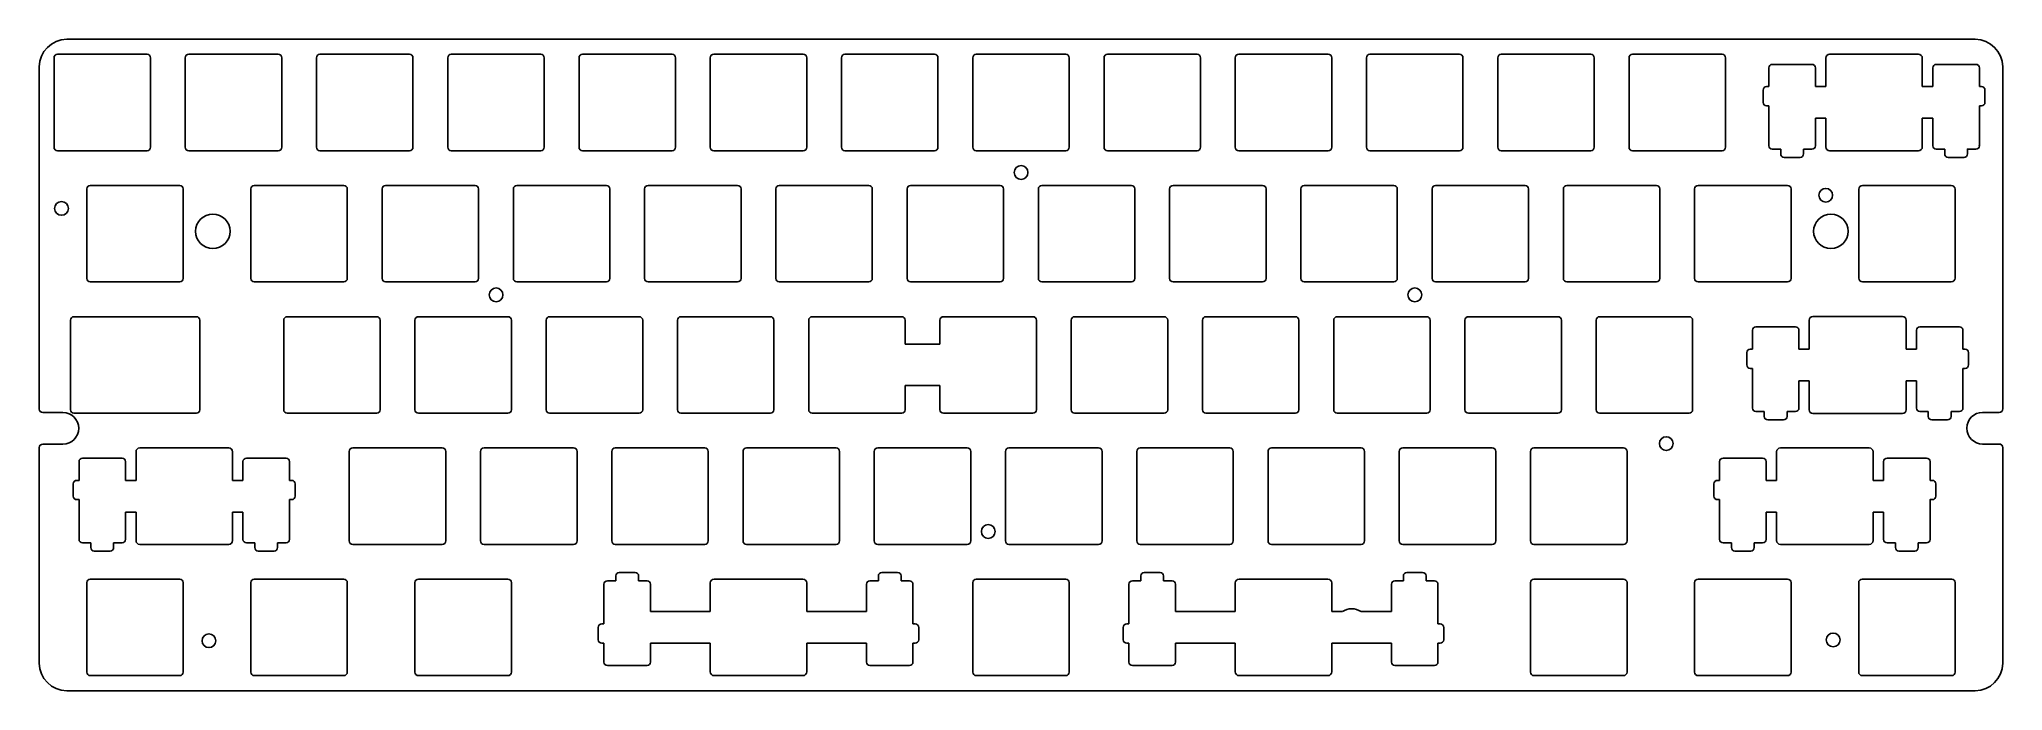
# Model space of a CAD drawing. Header units: millimetres. Extents: x 0 to 285, y 0 to 95.
import ezdxf

# ---------------------------------------------------------------- set-up
doc = ezdxf.new("R2010")
doc.units = ezdxf.units.MM
doc.layers.get('0').update_dxf_attribs({"color": 18, "true_color": 0x000000})
doc.layers.add('Mechanical 1', color=6, linetype='Continuous', true_color=0xff00ff)
doc.layers.add('默认', color=18, linetype='Continuous', true_color=0x000000)

msp = doc.modelspace()

# ---------------------------------------------------------------- linework, layer by layer
at = {"color": 96, "true_color": 0x007f00}
for p, q in [((6.9, 15.69), (6.9, 2.69)), ((20.4, 16.19), (7.4, 16.19)), ((20.9, 2.69), (20.9, 15.69)), ((30.71, 15.69), (30.71, 2.69)), ((44.21, 16.19), (31.21, 16.19)), ((44.71, 2.69), (44.71, 15.69)), ((54.53, 15.69), (54.53, 2.69)), ((68.03, 16.19), (55.03, 16.19)), ((68.53, 2.69), (68.53, 15.69)), ((135.49, 15.69), (135.49, 2.69)), ((148.99, 16.19), (135.99, 16.19)), ((149.49, 2.69), (149.49, 15.69)), ((216.45, 15.69), (216.45, 2.69)), ((229.95, 16.19), (216.95, 16.19)), ((230.45, 2.69), (230.45, 15.69)), ((240.26, 15.69), (240.26, 2.69)), ((253.76, 16.19), (240.76, 16.19)), ((254.26, 2.69), (254.26, 15.69)), ((264.08, 15.69), (264.08, 2.69)), ((277.58, 16.19), (264.58, 16.19)), ((278.08, 2.69), (278.08, 15.69)), ((7.4, 2.19), (20.4, 2.19)), ((31.21, 2.19), (44.21, 2.19)), ((55.03, 2.19), (68.03, 2.19)), ((135.99, 2.19), (148.99, 2.19)), ((216.95, 2.19), (229.95, 2.19)), ((240.76, 2.19), (253.76, 2.19)), ((264.58, 2.19), (277.58, 2.19))]:
    msp.add_line(p, q, dxfattribs=at)
for centre, start, end in [((7.4, 15.69), 90, 180), ((20.4, 15.69), 0, 90), ((31.21, 15.69), 90, 180), ((44.21, 15.69), 0, 90), ((55.03, 15.69), 90, 180), ((68.03, 15.69), 0, 90), ((135.99, 15.69), 90, 180), ((148.99, 15.69), 0, 90), ((216.95, 15.69), 90, 180), ((229.95, 15.69), 0, 90), ((240.76, 15.69), 90, 180), ((253.76, 15.69), 0, 90), ((264.58, 15.69), 90, 180), ((277.58, 15.69), 0, 90), ((7.4, 2.69), 180, 270), ((20.4, 2.69), 270, 0), ((31.21, 2.69), 180, 270), ((44.21, 2.69), 270, 0), ((55.03, 2.69), 180, 270), ((68.03, 2.69), 270, 0), ((135.99, 2.69), 180, 270), ((148.99, 2.69), 270, 0), ((216.95, 2.69), 180, 270), ((229.95, 2.69), 270, 0), ((240.76, 2.69), 180, 270), ((253.76, 2.69), 270, 360), ((264.58, 2.69), 180, 270), ((277.58, 2.69), 270, 360)]:
    msp.add_arc(centre, 0.5, start, end, dxfattribs=at)
at = {"layer": 'Mechanical 1', "color": 96, "true_color": 0x007f00}
for p, q in [((259.31, 87.69), (259.31, 91.84)), ((259.86, 92.39), (272.76, 92.39)), ((273.31, 91.84), (273.31, 87.69)), ((251.04, 87.69), (251.04, 90.42)), ((251.54, 90.92), (257.29, 90.92)), ((257.79, 90.42), (257.79, 87.69)), ((274.84, 87.69), (274.84, 90.42)), ((275.34, 90.92), (281.09, 90.92)), ((281.59, 90.42), (281.59, 87.69)), ((250.21, 85.39), (250.21, 87.19)), ((250.71, 87.69), (251.04, 87.69)), ((257.79, 87.69), (259.31, 87.69)), ((273.31, 87.69), (274.84, 87.69)), ((281.59, 87.69), (281.91, 87.69)), ((282.41, 87.19), (282.41, 85.39)), ((251.04, 84.89), (250.71, 84.89)), ((251.04, 79.12), (251.04, 84.89)), ((259.31, 83.09), (257.79, 83.09)), ((257.79, 83.09), (257.79, 79.12)), ((259.31, 78.94), (259.31, 83.09)), ((274.84, 83.09), (273.31, 83.09)), ((273.31, 83.09), (273.31, 78.94)), ((274.84, 79.12), (274.84, 83.09)), ((281.91, 84.89), (281.59, 84.89)), ((281.59, 84.89), (281.59, 79.12)), ((252.76, 78.62), (251.54, 78.62)), ((252.76, 77.92), (252.76, 78.62)), ((255.56, 77.42), (253.26, 77.42)), ((257.29, 78.62), (256.06, 78.62)), ((256.06, 78.62), (256.06, 77.92)), ((272.76, 78.39), (259.86, 78.39)), ((276.56, 78.62), (275.34, 78.62)), ((276.56, 77.92), (276.56, 78.62)), ((279.36, 77.42), (277.06, 77.42)), ((281.09, 78.62), (279.86, 78.62)), ((279.86, 78.62), (279.86, 77.92)), ((264.08, 59.89), (264.08, 72.79)), ((264.63, 73.34), (277.52, 73.34)), ((278.07, 72.79), (278.07, 59.89)), ((277.52, 59.34), (264.63, 59.34)), ((257.43, 54.34), (270.43, 54.34)), ((248.66, 49.59), (248.66, 52.32)), ((249.16, 52.82), (254.91, 52.82)), ((255.41, 52.32), (255.41, 49.59)), ((256.88, 49.59), (256.88, 53.79)), ((270.98, 53.79), (270.98, 49.59)), ((272.46, 49.59), (272.46, 52.32)), ((272.96, 52.82), (278.71, 52.82)), ((279.21, 52.32), (279.21, 49.59)), ((247.83, 47.29), (247.83, 49.09)), ((248.33, 49.59), (248.66, 49.59)), ((255.41, 49.59), (256.88, 49.59)), ((270.98, 49.59), (272.46, 49.59)), ((279.21, 49.59), (279.53, 49.59)), ((280.03, 49.09), (280.03, 47.29)), ((248.66, 46.79), (248.33, 46.79)), ((248.66, 41.02), (248.66, 46.79)), ((279.53, 46.79), (279.21, 46.79)), ((279.21, 46.79), (279.21, 41.02)), ((256.88, 44.99), (255.41, 44.99)), ((255.41, 44.99), (255.41, 41.02)), ((256.88, 40.79), (256.88, 44.99)), ((272.46, 44.99), (270.98, 44.99)), ((270.98, 44.99), (270.98, 40.79)), ((272.46, 41.02), (272.46, 44.99)), ((250.38, 40.52), (249.16, 40.52)), ((250.38, 39.82), (250.38, 40.52)), ((254.91, 40.52), (253.68, 40.52)), ((253.68, 40.52), (253.68, 39.82)), ((270.43, 40.24), (257.43, 40.24)), ((274.18, 40.52), (272.96, 40.52)), ((274.18, 39.82), (274.18, 40.52)), ((278.71, 40.52), (277.48, 40.52)), ((277.48, 40.52), (277.48, 39.82)), ((253.18, 39.32), (250.88, 39.32)), ((276.98, 39.32), (274.68, 39.32)), ((14.04, 30.54), (14.04, 34.69)), ((14.59, 35.24), (27.49, 35.24)), ((28.04, 34.69), (28.04, 30.54)), ((252.17, 30.54), (252.17, 34.69)), ((252.72, 35.24), (265.62, 35.24)), ((266.17, 34.69), (266.17, 30.54)), ((5.77, 30.54), (5.77, 33.27)), ((6.27, 33.77), (12.02, 33.77)), ((12.52, 33.27), (12.52, 30.54)), ((29.57, 30.54), (29.57, 33.27)), ((30.07, 33.77), (35.82, 33.77)), ((36.32, 33.27), (36.32, 30.54)), ((243.89, 30.54), (243.89, 33.27)), ((244.39, 33.77), (250.14, 33.77)), ((250.64, 33.27), (250.64, 30.54)), ((267.69, 30.54), (267.69, 33.27)), ((268.19, 33.77), (273.94, 33.77)), ((274.44, 33.27), (274.44, 30.54)), ((4.94, 28.24), (4.94, 30.04)), ((5.44, 30.54), (5.77, 30.54)), ((12.52, 30.54), (14.04, 30.54)), ((28.04, 30.54), (29.57, 30.54)), ((36.32, 30.54), (36.64, 30.54)), ((37.14, 30.04), (37.14, 28.24)), ((243.07, 28.24), (243.07, 30.04)), ((243.57, 30.54), (243.89, 30.54)), ((250.64, 30.54), (252.17, 30.54)), ((266.17, 30.54), (267.69, 30.54)), ((274.44, 30.54), (274.77, 30.54)), ((275.27, 30.04), (275.27, 28.24)), ((5.77, 27.74), (5.44, 27.74)), ((5.77, 21.97), (5.77, 27.74)), ((14.04, 25.94), (12.52, 25.94)), ((12.52, 25.94), (12.52, 21.97)), ((14.04, 21.79), (14.04, 25.94)), ((29.57, 25.94), (28.04, 25.94)), ((28.04, 25.94), (28.04, 21.79)), ((29.57, 21.97), (29.57, 25.94)), ((36.64, 27.74), (36.32, 27.74)), ((36.32, 27.74), (36.32, 21.97)), ((243.89, 27.74), (243.57, 27.74)), ((243.89, 21.97), (243.89, 27.74)), ((252.17, 25.94), (250.64, 25.94)), ((250.64, 25.94), (250.64, 21.97)), ((252.17, 21.79), (252.17, 25.94)), ((267.69, 25.94), (266.17, 25.94)), ((266.17, 25.94), (266.17, 21.79)), ((267.69, 21.97), (267.69, 25.94)), ((274.77, 27.74), (274.44, 27.74)), ((274.44, 27.74), (274.44, 21.97)), ((7.49, 21.47), (6.27, 21.47)), ((7.49, 20.77), (7.49, 21.47)), ((10.29, 20.27), (7.99, 20.27)), ((12.02, 21.47), (10.79, 21.47)), ((10.79, 21.47), (10.79, 20.77)), ((27.49, 21.24), (14.59, 21.24)), ((31.29, 21.47), (30.07, 21.47)), ((31.29, 20.77), (31.29, 21.47)), ((34.09, 20.27), (31.79, 20.27)), ((35.82, 21.47), (34.59, 21.47)), ((34.59, 21.47), (34.59, 20.77)), ((245.62, 21.47), (244.39, 21.47)), ((245.62, 20.77), (245.62, 21.47)), ((248.42, 20.27), (246.12, 20.27)), ((250.14, 21.47), (248.92, 21.47)), ((248.92, 21.47), (248.92, 20.77)), ((265.62, 21.24), (252.72, 21.24)), ((269.42, 21.47), (268.19, 21.47)), ((269.42, 20.77), (269.42, 21.47)), ((272.22, 20.27), (269.92, 20.27)), ((273.94, 21.47), (272.72, 21.47)), ((272.72, 21.47), (272.72, 20.77)), ((84.19, 17.16), (86.49, 17.16)), ((122.29, 17.16), (124.59, 17.16)), ((162.69, 17.16), (160.39, 17.16)), ((200.79, 17.16), (198.49, 17.16)), ((81.96, 9.69), (81.96, 15.46)), ((82.46, 15.96), (83.69, 15.96)), ((83.69, 15.96), (83.69, 16.66)), ((86.99, 16.66), (86.99, 15.96)), ((86.99, 15.96), (88.21, 15.96)), ((88.71, 15.46), (88.71, 11.49)), ((97.39, 11.49), (97.39, 15.64)), ((97.94, 16.19), (110.84, 16.19)), ((111.39, 15.64), (111.39, 11.49)), ((120.06, 11.49), (120.06, 15.46)), ((120.56, 15.96), (121.79, 15.96)), ((121.79, 15.96), (121.79, 16.66)), ((125.09, 16.66), (125.09, 15.96)), ((125.09, 15.96), (126.31, 15.96)), ((126.81, 15.46), (126.81, 9.69)), ((158.16, 15.46), (158.16, 9.69)), ((159.89, 15.96), (158.66, 15.96)), ((159.89, 16.66), (159.89, 15.96)), ((163.19, 15.96), (163.19, 16.66)), ((164.41, 15.96), (163.19, 15.96)), ((164.91, 11.49), (164.91, 15.46)), ((173.59, 15.64), (173.59, 11.49)), ((187.04, 16.19), (174.14, 16.19)), ((187.59, 11.49), (187.59, 15.64)), ((196.26, 15.46), (196.26, 11.49)), ((197.99, 15.96), (196.76, 15.96)), ((197.99, 16.66), (197.99, 15.96)), ((201.29, 15.96), (201.29, 16.66)), ((202.51, 15.96), (201.29, 15.96)), ((203.01, 9.69), (203.01, 15.46)), ((88.71, 11.49), (97.39, 11.49)), ((111.39, 11.49), (120.06, 11.49)), ((173.59, 11.49), (164.91, 11.49)), ((189.13, 11.49), (187.59, 11.49)), ((196.26, 11.49), (191.84, 11.49)), ((81.14, 7.39), (81.14, 9.19)), ((81.64, 9.69), (81.96, 9.69)), ((126.81, 9.69), (127.14, 9.69)), ((127.64, 9.19), (127.64, 7.39)), ((157.34, 9.19), (157.34, 7.39)), ((158.16, 9.69), (157.84, 9.69)), ((203.34, 9.69), (203.01, 9.69)), ((203.84, 7.39), (203.84, 9.19)), ((81.96, 6.89), (81.64, 6.89)), ((81.96, 4.16), (81.96, 6.89)), ((97.39, 6.89), (88.71, 6.89)), ((88.71, 6.89), (88.71, 4.16)), ((97.39, 2.74), (97.39, 6.89)), ((120.06, 6.89), (111.39, 6.89)), ((111.39, 6.89), (111.39, 2.74)), ((120.06, 4.16), (120.06, 6.89)), ((127.14, 6.89), (126.81, 6.89)), ((126.81, 6.89), (126.81, 4.16)), ((157.84, 6.89), (158.16, 6.89)), ((158.16, 6.89), (158.16, 4.16)), ((164.91, 4.16), (164.91, 6.89)), ((164.91, 6.89), (173.59, 6.89)), ((173.59, 6.89), (173.59, 2.74)), ((187.59, 2.74), (187.59, 6.89)), ((187.59, 6.89), (196.26, 6.89)), ((196.26, 6.89), (196.26, 4.16)), ((203.01, 4.16), (203.01, 6.89)), ((203.01, 6.89), (203.34, 6.89)), ((88.21, 3.66), (82.46, 3.66)), ((126.31, 3.66), (120.56, 3.66)), ((158.66, 3.66), (164.41, 3.66)), ((196.76, 3.66), (202.51, 3.66)), ((110.84, 2.19), (97.94, 2.19)), ((174.14, 2.19), (187.04, 2.19))]:
    msp.add_line(p, q, dxfattribs=at)
for centre, radius in [((279.36, 77.42), 0.00318), ((279.36, 77.42), 0.00318), ((279.86, 78.62), 0.00317), ((279.86, 78.62), 0.00317), ((279.86, 77.92), 0.00317), ((279.86, 77.92), 0.00317), ((281.09, 78.62), 0.00317), ((281.09, 78.62), 0.00317), ((281.59, 79.12), 0.00317), ((281.59, 79.12), 0.00318), ((274.44, 27.74), 0.00317), ((274.44, 27.74), 0.00317), ((274.77, 27.74), 0.00318), ((274.77, 27.74), 0.00318), ((274.77, 27.74), 0.00318), ((274.77, 27.74), 0.00318), ((275.27, 28.24), 0.00317), ((275.27, 28.24), 0.00317), ((275.27, 28.24), 0.00317), ((275.27, 28.24), 0.00317)]:
    msp.add_circle(centre, radius, dxfattribs=at)
at = {"layer": 'Mechanical 1', "color": 96, "true_color": 0x007f00, "extrusion": (0, 0, -1)}
for centre, radius, start, end in [((-259.86, 91.84), 0.55, 360, 90), ((-272.76, 91.84), 0.55, 90, 180), ((-251.54, 90.42), 0.5, 360, 90), ((-257.29, 90.42), 0.5, 90, 180), ((-275.34, 90.42), 0.5, 360, 90), ((-281.09, 90.42), 0.5, 90, 180), ((-250.71, 87.19), 0.5, 360, 90), ((-281.91, 87.19), 0.5, 90, 180), ((-250.71, 85.39), 0.5, 270, 0), ((-281.91, 85.39), 0.5, 180, 270), ((-251.54, 79.12), 0.5, 270, 0), ((-253.26, 77.92), 0.5, 270, 0), ((-255.56, 77.92), 0.5, 180, 270), ((-257.29, 79.12), 0.5, 180, 270), ((-259.86, 78.94), 0.55, 270, 0), ((-272.76, 78.94), 0.55, 180, 270), ((-275.34, 79.12), 0.5, 270, 0), ((-277.06, 77.92), 0.5, 270, 360), ((-279.36, 77.92), 0.5, 180, 270), ((-281.09, 79.12), 0.5, 180, 270), ((-264.63, 72.79), 0.55, 0, 90), ((-277.52, 72.79), 0.55, 90, 180), ((-264.63, 59.89), 0.55, 270, 360), ((-277.52, 59.89), 0.55, 180, 270), ((-257.43, 53.79), 0.55, 360, 90), ((-270.43, 53.79), 0.55, 90, 180), ((-249.16, 52.32), 0.5, 360, 90), ((-254.91, 52.32), 0.5, 90, 180), ((-272.96, 52.32), 0.5, 360, 90), ((-278.71, 52.32), 0.5, 90, 180), ((-248.33, 49.09), 0.5, 360, 90), ((-279.53, 49.09), 0.5, 90, 180), ((-248.33, 47.29), 0.5, 270, 0), ((-279.53, 47.29), 0.5, 180, 270), ((-249.16, 41.02), 0.5, 270, 0), ((-254.91, 41.02), 0.5, 180, 270), ((-257.43, 40.79), 0.55, 270, 0), ((-270.43, 40.79), 0.55, 180, 270), ((-272.96, 41.02), 0.5, 270, 0), ((-278.71, 41.02), 0.5, 180, 270), ((-250.88, 39.82), 0.5, 270, 0), ((-253.18, 39.82), 0.5, 180, 270), ((-274.68, 39.82), 0.5, 270, 0), ((-276.98, 39.82), 0.5, 180, 270), ((-14.59, 34.69), 0.55, 360, 90), ((-27.49, 34.69), 0.55, 90, 180), ((-252.72, 34.69), 0.55, 360, 90), ((-265.62, 34.69), 0.55, 90, 180), ((-6.27, 33.27), 0.5, 0, 90), ((-12.02, 33.27), 0.5, 90, 180), ((-30.07, 33.27), 0.5, 360, 90), ((-35.82, 33.27), 0.5, 90, 180), ((-244.39, 33.27), 0.5, 360, 90), ((-250.14, 33.27), 0.5, 90, 180), ((-268.19, 33.27), 0.5, 360, 90), ((-273.94, 33.27), 0.5, 90, 180), ((-5.44, 30.04), 0.5, 360, 90), ((-36.64, 30.04), 0.5, 90, 180), ((-243.57, 30.04), 0.5, 360, 90), ((-274.77, 30.04), 0.5, 90, 180), ((-5.44, 28.24), 0.5, 270, 0), ((-36.64, 28.24), 0.5, 180, 270), ((-243.57, 28.24), 0.5, 270, 0), ((-274.77, 28.24), 0.5, 180, 270), ((-6.27, 21.97), 0.5, 270, 0), ((-7.99, 20.77), 0.5, 270, 360), ((-10.29, 20.77), 0.5, 180, 270), ((-12.02, 21.97), 0.5, 180, 270), ((-14.59, 21.79), 0.55, 270, 0), ((-27.49, 21.79), 0.55, 180, 270), ((-30.07, 21.97), 0.5, 270, 360), ((-31.79, 20.77), 0.5, 270, 360), ((-34.09, 20.77), 0.5, 180, 270), ((-35.82, 21.97), 0.5, 180, 270), ((-244.39, 21.97), 0.5, 270, 0), ((-246.12, 20.77), 0.5, 270, 0), ((-248.42, 20.77), 0.5, 180, 270), ((-250.14, 21.97), 0.5, 180, 270), ((-252.72, 21.79), 0.55, 270, 0), ((-265.62, 21.79), 0.55, 180, 270), ((-268.19, 21.97), 0.5, 270, 0), ((-269.92, 20.77), 0.5, 270, 0), ((-272.22, 20.77), 0.5, 180, 270), ((-273.94, 21.97), 0.5, 180, 270), ((-84.19, 16.66), 0.5, 0, 90), ((-86.49, 16.66), 0.5, 90, 180), ((-122.29, 16.66), 0.5, 0, 90), ((-124.59, 16.66), 0.5, 90, 180), ((-82.46, 15.46), 0.5, 360, 90), ((-88.21, 15.46), 0.5, 90, 180), ((-97.94, 15.64), 0.55, 360, 90), ((-110.84, 15.64), 0.55, 90, 180), ((-120.56, 15.46), 0.5, 0, 90), ((-126.31, 15.46), 0.5, 90, 180), ((-81.64, 9.19), 0.5, 0, 90), ((-127.14, 9.19), 0.5, 90, 180), ((-81.64, 7.39), 0.5, 270, 360), ((-127.14, 7.39), 0.5, 180, 270), ((-82.46, 4.16), 0.5, 270, 360), ((-88.21, 4.16), 0.5, 180, 270), ((-120.56, 4.16), 0.5, 270, 360), ((-126.31, 4.16), 0.5, 180, 270), ((-97.94, 2.74), 0.55, 270, 360), ((-110.84, 2.74), 0.55, 180, 270)]:
    msp.add_arc(centre, radius, start, end, dxfattribs=at)
at = {"layer": 'Mechanical 1', "color": 96, "true_color": 0x007f00}
for centre, radius, start, end in [((160.39, 16.66), 0.5, 90, 180), ((162.69, 16.66), 0.5, 0, 90), ((198.49, 16.66), 0.5, 90, 180), ((200.79, 16.66), 0.5, 0, 90), ((158.66, 15.46), 0.5, 90, 180), ((164.41, 15.46), 0.5, 0, 90), ((174.14, 15.64), 0.55, 90, 180), ((187.04, 15.64), 0.55, 360, 90), ((196.76, 15.46), 0.5, 90, 180), ((202.51, 15.46), 0.5, 360, 90), ((190.49, 9.39), 2.5, 57.1775, 122.8225), ((157.84, 9.19), 0.5, 90, 180), ((203.34, 9.19), 0.5, 0, 90), ((157.84, 7.39), 0.5, 180, 270), ((203.34, 7.39), 0.5, 270, 360), ((158.66, 4.16), 0.5, 180, 270), ((164.41, 4.16), 0.5, 270, 360), ((196.76, 4.16), 0.5, 180, 270), ((202.51, 4.16), 0.5, 270, 360), ((174.14, 2.74), 0.55, 180, 270), ((187.04, 2.74), 0.55, 270, 360)]:
    msp.add_arc(centre, radius, start, end, dxfattribs=at)
at = {"layer": '默认', "color": 96, "true_color": 0x007f00}
for p, q in [((4, 94.56), (280.98, 94.56)), ((2.14, 91.89), (2.14, 78.89)), ((15.64, 92.39), (2.64, 92.39)), ((16.14, 78.89), (16.14, 91.89)), ((21.19, 91.89), (21.19, 78.89)), ((34.69, 92.39), (21.69, 92.39)), ((35.19, 78.89), (35.19, 91.89)), ((40.24, 91.89), (40.24, 78.89)), ((53.74, 92.39), (40.74, 92.39)), ((54.24, 78.89), (54.24, 91.89)), ((59.29, 91.89), (59.29, 78.89)), ((72.79, 92.39), (59.79, 92.39)), ((73.29, 78.89), (73.29, 91.89)), ((78.34, 91.89), (78.34, 78.89)), ((91.84, 92.39), (78.84, 92.39)), ((92.34, 78.89), (92.34, 91.89)), ((97.39, 91.89), (97.39, 78.89)), ((110.89, 92.39), (97.89, 92.39)), ((111.39, 78.89), (111.39, 91.89)), ((116.44, 91.89), (116.44, 78.89)), ((129.94, 92.39), (116.94, 92.39)), ((130.44, 78.89), (130.44, 91.89)), ((135.49, 91.89), (135.49, 78.89)), ((148.99, 92.39), (135.99, 92.39)), ((149.49, 78.89), (149.49, 91.89)), ((154.54, 91.89), (154.54, 78.89)), ((168.04, 92.39), (155.04, 92.39)), ((168.54, 78.89), (168.54, 91.89)), ((173.59, 91.89), (173.59, 78.89)), ((187.09, 92.39), (174.09, 92.39)), ((187.59, 78.89), (187.59, 91.89)), ((192.64, 91.89), (192.64, 78.89)), ((206.14, 92.39), (193.14, 92.39)), ((206.64, 78.89), (206.64, 91.89)), ((211.69, 91.89), (211.69, 78.89)), ((225.19, 92.39), (212.19, 92.39)), ((225.69, 78.89), (225.69, 91.89)), ((230.74, 91.89), (230.74, 78.89)), ((244.24, 92.39), (231.24, 92.39)), ((244.74, 78.89), (244.74, 91.89)), ((0, 40.89), (0, 90.56)), ((284.98, 90.56), (284.98, 40.91)), ((2.64, 78.39), (15.64, 78.39)), ((21.69, 78.39), (34.69, 78.39)), ((40.74, 78.39), (53.74, 78.39)), ((59.79, 78.39), (72.79, 78.39)), ((78.84, 78.39), (91.84, 78.39)), ((97.89, 78.39), (110.89, 78.39)), ((116.94, 78.39), (129.94, 78.39)), ((135.99, 78.39), (148.99, 78.39)), ((155.04, 78.39), (168.04, 78.39)), ((174.09, 78.39), (187.09, 78.39)), ((193.14, 78.39), (206.14, 78.39)), ((212.19, 78.39), (225.19, 78.39)), ((231.24, 78.39), (244.24, 78.39)), ((6.9, 72.84), (6.9, 59.84)), ((20.4, 73.34), (7.4, 73.34)), ((20.9, 59.84), (20.9, 72.84)), ((30.71, 72.84), (30.71, 59.84)), ((44.21, 73.34), (31.21, 73.34)), ((44.71, 59.84), (44.71, 72.84)), ((49.76, 72.84), (49.76, 59.84)), ((63.26, 73.34), (50.26, 73.34)), ((63.76, 59.84), (63.76, 72.84)), ((68.81, 72.84), (68.81, 59.84)), ((82.31, 73.34), (69.31, 73.34)), ((82.81, 59.84), (82.81, 72.84)), ((87.86, 72.84), (87.86, 59.84)), ((101.36, 73.34), (88.36, 73.34)), ((101.86, 59.84), (101.86, 72.84)), ((106.91, 72.84), (106.91, 59.84)), ((120.41, 73.34), (107.41, 73.34)), ((120.91, 59.84), (120.91, 72.84)), ((125.96, 72.84), (125.96, 59.84)), ((139.46, 73.34), (126.46, 73.34)), ((139.96, 59.84), (139.96, 72.84)), ((145.01, 72.84), (145.01, 59.84)), ((158.51, 73.34), (145.51, 73.34)), ((159.01, 59.84), (159.01, 72.84)), ((164.06, 72.84), (164.06, 59.84)), ((177.56, 73.34), (164.56, 73.34)), ((178.06, 59.84), (178.06, 72.84)), ((183.11, 72.84), (183.11, 59.84)), ((196.61, 73.34), (183.61, 73.34)), ((197.11, 59.84), (197.11, 72.84)), ((202.16, 72.84), (202.16, 59.84)), ((215.66, 73.34), (202.66, 73.34)), ((216.16, 59.84), (216.16, 72.84)), ((221.21, 72.84), (221.21, 59.84)), ((234.71, 73.34), (221.71, 73.34)), ((235.21, 59.84), (235.21, 72.84)), ((240.26, 72.84), (240.26, 59.84)), ((253.76, 73.34), (240.76, 73.34)), ((254.26, 59.84), (254.26, 72.84)), ((7.4, 59.34), (20.4, 59.34)), ((31.21, 59.34), (44.21, 59.34)), ((50.26, 59.34), (63.26, 59.34)), ((69.31, 59.34), (82.31, 59.34)), ((88.36, 59.34), (101.36, 59.34)), ((107.41, 59.34), (120.41, 59.34)), ((126.46, 59.34), (139.46, 59.34)), ((145.51, 59.34), (158.51, 59.34)), ((164.56, 59.34), (177.56, 59.34)), ((183.61, 59.34), (196.61, 59.34)), ((202.66, 59.34), (215.66, 59.34)), ((221.71, 59.34), (234.71, 59.34)), ((240.76, 59.34), (253.76, 59.34)), ((22.8, 54.29), (5.03, 54.29)), ((48.98, 54.29), (35.98, 54.29)), ((68.03, 54.29), (55.03, 54.29)), ((87.08, 54.29), (74.08, 54.29)), ((106.13, 54.29), (93.13, 54.29)), ((125.18, 54.29), (112.18, 54.29)), ((144.23, 54.29), (131.23, 54.29)), ((163.28, 54.29), (150.28, 54.29)), ((182.33, 54.29), (169.33, 54.29)), ((201.38, 54.29), (188.38, 54.29)), ((220.43, 54.29), (207.43, 54.29)), ((239.48, 54.29), (226.48, 54.29)), ((4.53, 53.79), (4.53, 40.79)), ((23.3, 40.79), (23.3, 53.79)), ((35.48, 53.79), (35.48, 40.79)), ((49.48, 40.79), (49.48, 53.79)), ((54.53, 53.79), (54.53, 40.79)), ((68.53, 40.79), (68.53, 53.79)), ((73.58, 53.79), (73.58, 40.79)), ((87.58, 40.79), (87.58, 53.79)), ((92.63, 53.79), (92.63, 40.79)), ((106.63, 40.79), (106.63, 53.79)), ((111.68, 53.79), (111.68, 40.79)), ((125.68, 50.29), (125.68, 53.79)), ((130.73, 53.79), (130.73, 50.29)), ((144.73, 40.79), (144.73, 53.79)), ((149.78, 53.79), (149.78, 40.79)), ((163.78, 40.79), (163.78, 53.79)), ((168.83, 53.79), (168.83, 40.79)), ((182.83, 40.79), (182.83, 53.79)), ((187.88, 53.79), (187.88, 40.79)), ((201.88, 40.79), (201.88, 53.79)), ((206.93, 53.79), (206.93, 40.79)), ((220.93, 40.79), (220.93, 53.79)), ((225.98, 53.79), (225.98, 40.79)), ((239.98, 40.79), (239.98, 53.79)), ((130.73, 50.29), (125.68, 50.29)), ((125.68, 40.79), (125.68, 44.29)), ((125.68, 44.29), (130.73, 44.29)), ((130.73, 44.29), (130.73, 40.79)), ((3.42, 40.39), (0.5, 40.39)), ((5.03, 40.29), (22.8, 40.29)), ((35.98, 40.29), (48.98, 40.29)), ((55.03, 40.29), (68.03, 40.29)), ((74.08, 40.29), (87.08, 40.29)), ((93.13, 40.29), (106.13, 40.29)), ((112.18, 40.29), (125.18, 40.29)), ((131.23, 40.29), (144.23, 40.29)), ((150.28, 40.29), (163.28, 40.29)), ((169.33, 40.29), (182.33, 40.29)), ((188.38, 40.29), (201.38, 40.29)), ((207.43, 40.29), (220.43, 40.29)), ((226.48, 40.29), (239.48, 40.29)), ((284.48, 40.41), (282.07, 40.41)), ((0, 4), (0, 35.29)), ((0.5, 35.79), (3.42, 35.79)), ((45, 34.74), (45, 21.74)), ((58.5, 35.24), (45.5, 35.24)), ((59, 21.74), (59, 34.74)), ((64.05, 34.74), (64.05, 21.74)), ((77.55, 35.24), (64.55, 35.24)), ((78.05, 21.74), (78.05, 34.74)), ((83.1, 34.74), (83.1, 21.74)), ((96.6, 35.24), (83.6, 35.24)), ((97.1, 21.74), (97.1, 34.74)), ((102.15, 34.74), (102.15, 21.74)), ((115.65, 35.24), (102.65, 35.24)), ((116.15, 21.74), (116.15, 34.74)), ((121.2, 34.74), (121.2, 21.74)), ((134.7, 35.24), (121.7, 35.24)), ((135.2, 21.74), (135.2, 34.74)), ((140.25, 34.74), (140.25, 21.74)), ((153.75, 35.24), (140.75, 35.24)), ((154.25, 21.74), (154.25, 34.74)), ((159.3, 34.74), (159.3, 21.74)), ((172.8, 35.24), (159.8, 35.24)), ((173.3, 21.74), (173.3, 34.74)), ((178.35, 34.74), (178.35, 21.74)), ((191.85, 35.24), (178.85, 35.24)), ((192.35, 21.74), (192.35, 34.74)), ((197.4, 34.74), (197.4, 21.74)), ((210.9, 35.24), (197.9, 35.24)), ((211.4, 21.74), (211.4, 34.74)), ((216.45, 34.74), (216.45, 21.74)), ((229.95, 35.24), (216.95, 35.24)), ((230.45, 21.74), (230.45, 34.74)), ((282.07, 35.81), (284.48, 35.81)), ((284.98, 35.31), (284.98, 4)), ((45.5, 21.24), (58.5, 21.24)), ((64.55, 21.24), (77.55, 21.24)), ((83.6, 21.24), (96.6, 21.24)), ((102.65, 21.24), (115.65, 21.24)), ((121.7, 21.24), (134.7, 21.24)), ((140.75, 21.24), (153.75, 21.24)), ((159.8, 21.24), (172.8, 21.24)), ((178.85, 21.24), (191.85, 21.24)), ((197.9, 21.24), (210.9, 21.24)), ((216.95, 21.24), (229.95, 21.24)), ((280.98, 0), (4, 0))]:
    msp.add_line(p, q, dxfattribs=at)
for centre, radius in [((142.5, 75.23), 1), ((259.29, 71.92), 1), ((3.23, 70.01), 1), ((25.19, 66.69), 2.5), ((260.04, 66.69), 2.5), ((66.3, 57.46), 1), ((199.65, 57.46), 1), ((236.15, 35.87), 1), ((137.74, 23.11), 1), ((24.63, 7.26), 1), ((260.37, 7.38), 1)]:
    msp.add_circle(centre, radius, dxfattribs=at)
at = {"layer": '默认', "color": 96, "true_color": 0x007f00, "extrusion": (0, 0, -1)}
for centre, radius, start, end in [((-4, 90.56), 4, 360, 90), ((-280.98, 90.56), 4, 90, 180), ((-0.5, 40.89), 0.5, 270, 0), ((-284.48, 40.91), 0.5, 180, 270), ((-0.5, 35.29), 0.5, 360, 90), ((-284.48, 35.31), 0.5, 90, 180), ((-4, 4), 4, 270, 0), ((-280.98, 4), 4, 180, 270)]:
    msp.add_arc(centre, radius, start, end, dxfattribs=at)
at = {"layer": '默认', "color": 96, "true_color": 0x007f00}
for centre, radius, start, end in [((2.64, 91.89), 0.5, 90, 180), ((15.64, 91.89), 0.5, 360, 90), ((21.69, 91.89), 0.5, 90, 180), ((34.69, 91.89), 0.5, 0, 90), ((40.74, 91.89), 0.5, 90, 180), ((53.74, 91.89), 0.5, 360, 90), ((59.79, 91.89), 0.5, 90, 180), ((72.79, 91.89), 0.5, 0, 90), ((78.84, 91.89), 0.5, 90, 180), ((91.84, 91.89), 0.5, 0, 90), ((97.89, 91.89), 0.5, 90, 180), ((110.89, 91.89), 0.5, 360, 90), ((116.94, 91.89), 0.5, 90, 180), ((129.94, 91.89), 0.5, 360, 90), ((135.99, 91.89), 0.5, 90, 180), ((148.99, 91.89), 0.5, 0, 90), ((155.04, 91.89), 0.5, 90, 180), ((168.04, 91.89), 0.5, 0, 90), ((174.09, 91.89), 0.5, 90, 180), ((187.09, 91.89), 0.5, 360, 90), ((193.14, 91.89), 0.5, 90, 180), ((206.14, 91.89), 0.5, 360, 90), ((212.19, 91.89), 0.5, 90, 180), ((225.19, 91.89), 0.5, 0, 90), ((231.24, 91.89), 0.5, 90, 180), ((244.24, 91.89), 0.5, 0, 90), ((2.64, 78.89), 0.5, 180, 270), ((15.64, 78.89), 0.5, 270, 0), ((21.69, 78.89), 0.5, 180, 270), ((34.69, 78.89), 0.5, 270, 360), ((40.74, 78.89), 0.5, 180, 270), ((53.74, 78.89), 0.5, 270, 0), ((59.79, 78.89), 0.5, 180, 270), ((72.79, 78.89), 0.5, 270, 360), ((78.84, 78.89), 0.5, 180, 270), ((91.84, 78.89), 0.5, 270, 360), ((97.89, 78.89), 0.5, 180, 270), ((110.89, 78.89), 0.5, 270, 0), ((116.94, 78.89), 0.5, 180, 270), ((129.94, 78.89), 0.5, 270, 0), ((135.99, 78.89), 0.5, 180, 270), ((148.99, 78.89), 0.5, 270, 360), ((155.04, 78.89), 0.5, 180, 270), ((168.04, 78.89), 0.5, 270, 0), ((174.09, 78.89), 0.5, 180, 270), ((187.09, 78.89), 0.5, 270, 0), ((193.14, 78.89), 0.5, 180, 270), ((206.14, 78.89), 0.5, 270, 0), ((212.19, 78.89), 0.5, 180, 270), ((225.19, 78.89), 0.5, 270, 360), ((231.24, 78.89), 0.5, 180, 270), ((244.24, 78.89), 0.5, 270, 360), ((7.4, 72.84), 0.5, 90, 180), ((20.4, 72.84), 0.5, 0, 90), ((31.21, 72.84), 0.5, 90, 180), ((44.21, 72.84), 0.5, 0, 90), ((50.26, 72.84), 0.5, 90, 180), ((63.26, 72.84), 0.5, 360, 90), ((69.31, 72.84), 0.5, 90, 180), ((82.31, 72.84), 0.5, 0, 90), ((88.36, 72.84), 0.5, 90, 180), ((101.36, 72.84), 0.5, 360, 90), ((107.41, 72.84), 0.5, 90, 180), ((120.41, 72.84), 0.5, 0, 90), ((126.46, 72.84), 0.5, 90, 180), ((139.46, 72.84), 0.5, 360, 90), ((145.51, 72.84), 0.5, 90, 180), ((158.51, 72.84), 0.5, 360, 90), ((164.56, 72.84), 0.5, 90, 180), ((177.56, 72.84), 0.5, 0, 90), ((183.61, 72.84), 0.5, 90, 180), ((196.61, 72.84), 0.5, 0, 90), ((202.66, 72.84), 0.5, 90, 180), ((215.66, 72.84), 0.5, 0, 90), ((221.71, 72.84), 0.5, 90, 180), ((234.71, 72.84), 0.5, 360, 90), ((240.76, 72.84), 0.5, 90, 180), ((253.76, 72.84), 0.5, 360, 90), ((7.4, 59.84), 0.5, 180, 270), ((20.4, 59.84), 0.5, 270, 360), ((31.21, 59.84), 0.5, 180, 270), ((44.21, 59.84), 0.5, 270, 360), ((50.26, 59.84), 0.5, 180, 270), ((63.26, 59.84), 0.5, 270, 0), ((69.31, 59.84), 0.5, 180, 270), ((82.31, 59.84), 0.5, 270, 360), ((88.36, 59.84), 0.5, 180, 270), ((101.36, 59.84), 0.5, 270, 0), ((107.41, 59.84), 0.5, 180, 270), ((120.41, 59.84), 0.5, 270, 360), ((126.46, 59.84), 0.5, 180, 270), ((139.46, 59.84), 0.5, 270, 0), ((145.51, 59.84), 0.5, 180, 270), ((158.51, 59.84), 0.5, 270, 0), ((164.56, 59.84), 0.5, 180, 270), ((177.56, 59.84), 0.5, 270, 360), ((183.61, 59.84), 0.5, 180, 270), ((196.61, 59.84), 0.5, 270, 360), ((202.66, 59.84), 0.5, 180, 270), ((215.66, 59.84), 0.5, 270, 360), ((221.71, 59.84), 0.5, 180, 270), ((234.71, 59.84), 0.5, 270, 0), ((240.76, 59.84), 0.5, 180, 270), ((253.76, 59.84), 0.5, 270, 0), ((5.03, 53.79), 0.5, 90, 180), ((22.8, 53.79), 0.5, 0, 90), ((35.98, 53.79), 0.5, 90, 180), ((48.98, 53.79), 0.5, 0, 90), ((55.03, 53.79), 0.5, 90, 180), ((68.03, 53.79), 0.5, 360, 90), ((74.08, 53.79), 0.5, 90, 180), ((87.08, 53.79), 0.5, 360, 90), ((93.13, 53.79), 0.5, 90, 180), ((106.13, 53.79), 0.5, 0, 90), ((112.18, 53.79), 0.5, 90, 180), ((125.18, 53.79), 0.5, 360, 90), ((131.23, 53.79), 0.5, 90, 180), ((144.23, 53.79), 0.5, 360, 90), ((150.28, 53.79), 0.5, 90, 180), ((163.28, 53.79), 0.5, 360, 90), ((169.33, 53.79), 0.5, 90, 180), ((182.33, 53.79), 0.5, 360, 90), ((188.38, 53.79), 0.5, 90, 180), ((201.38, 53.79), 0.5, 360, 90), ((207.43, 53.79), 0.5, 90, 180), ((220.43, 53.79), 0.5, 0, 90), ((226.48, 53.79), 0.5, 90, 180), ((239.48, 53.79), 0.5, 0, 90), ((3.42, 38.09), 2.3, 270, 90), ((5.03, 40.79), 0.5, 180, 270), ((22.8, 40.79), 0.5, 270, 360), ((35.98, 40.79), 0.5, 180, 270), ((48.98, 40.79), 0.5, 270, 360), ((55.03, 40.79), 0.5, 180, 270), ((68.03, 40.79), 0.5, 270, 360), ((74.08, 40.79), 0.5, 180, 270), ((87.08, 40.79), 0.5, 270, 0), ((93.13, 40.79), 0.5, 180, 270), ((106.13, 40.79), 0.5, 270, 360), ((112.18, 40.79), 0.5, 180, 270), ((125.18, 40.79), 0.5, 270, 0), ((131.23, 40.79), 0.5, 180, 270), ((144.23, 40.79), 0.5, 270, 360), ((150.28, 40.79), 0.5, 180, 270), ((163.28, 40.79), 0.5, 270, 360), ((169.33, 40.79), 0.5, 180, 270), ((182.33, 40.79), 0.5, 270, 0), ((188.38, 40.79), 0.5, 180, 270), ((201.38, 40.79), 0.5, 270, 360), ((207.43, 40.79), 0.5, 180, 270), ((220.43, 40.79), 0.5, 270, 360), ((226.48, 40.79), 0.5, 180, 270), ((239.48, 40.79), 0.5, 270, 360), ((282.07, 38.11), 2.3, 90, 270), ((45.5, 34.74), 0.5, 90, 180), ((58.5, 34.74), 0.5, 360, 90), ((64.55, 34.74), 0.5, 90, 180), ((77.55, 34.74), 0.5, 360, 90), ((83.6, 34.74), 0.5, 90, 180), ((96.6, 34.74), 0.5, 0, 90), ((102.65, 34.74), 0.5, 90, 180), ((115.65, 34.74), 0.5, 0, 90), ((121.7, 34.74), 0.5, 90, 180), ((134.7, 34.74), 0.5, 360, 90), ((140.75, 34.74), 0.5, 90, 180), ((153.75, 34.74), 0.5, 360, 90), ((159.8, 34.74), 0.5, 90, 180), ((172.8, 34.74), 0.5, 0, 90), ((178.85, 34.74), 0.5, 90, 180), ((191.85, 34.74), 0.5, 0, 90), ((197.9, 34.74), 0.5, 90, 180), ((210.9, 34.74), 0.5, 0, 90), ((216.95, 34.74), 0.5, 90, 180), ((229.95, 34.74), 0.5, 360, 90), ((45.5, 21.74), 0.5, 180, 270), ((58.5, 21.74), 0.5, 270, 360), ((64.55, 21.74), 0.5, 180, 270), ((77.55, 21.74), 0.5, 270, 0), ((83.6, 21.74), 0.5, 180, 270), ((96.6, 21.74), 0.5, 270, 360), ((102.65, 21.74), 0.5, 180, 270), ((115.65, 21.74), 0.5, 270, 360), ((121.7, 21.74), 0.5, 180, 270), ((134.7, 21.74), 0.5, 270, 0), ((140.75, 21.74), 0.5, 180, 270), ((153.75, 21.74), 0.5, 270, 0), ((159.8, 21.74), 0.5, 180, 270), ((172.8, 21.74), 0.5, 270, 360), ((178.85, 21.74), 0.5, 180, 270), ((191.85, 21.74), 0.5, 270, 360), ((197.9, 21.74), 0.5, 180, 270), ((210.9, 21.74), 0.5, 270, 360), ((216.95, 21.74), 0.5, 180, 270), ((229.95, 21.74), 0.5, 270, 360)]:
    msp.add_arc(centre, radius, start, end, dxfattribs=at)

doc.saveas('drawing.dxf')
